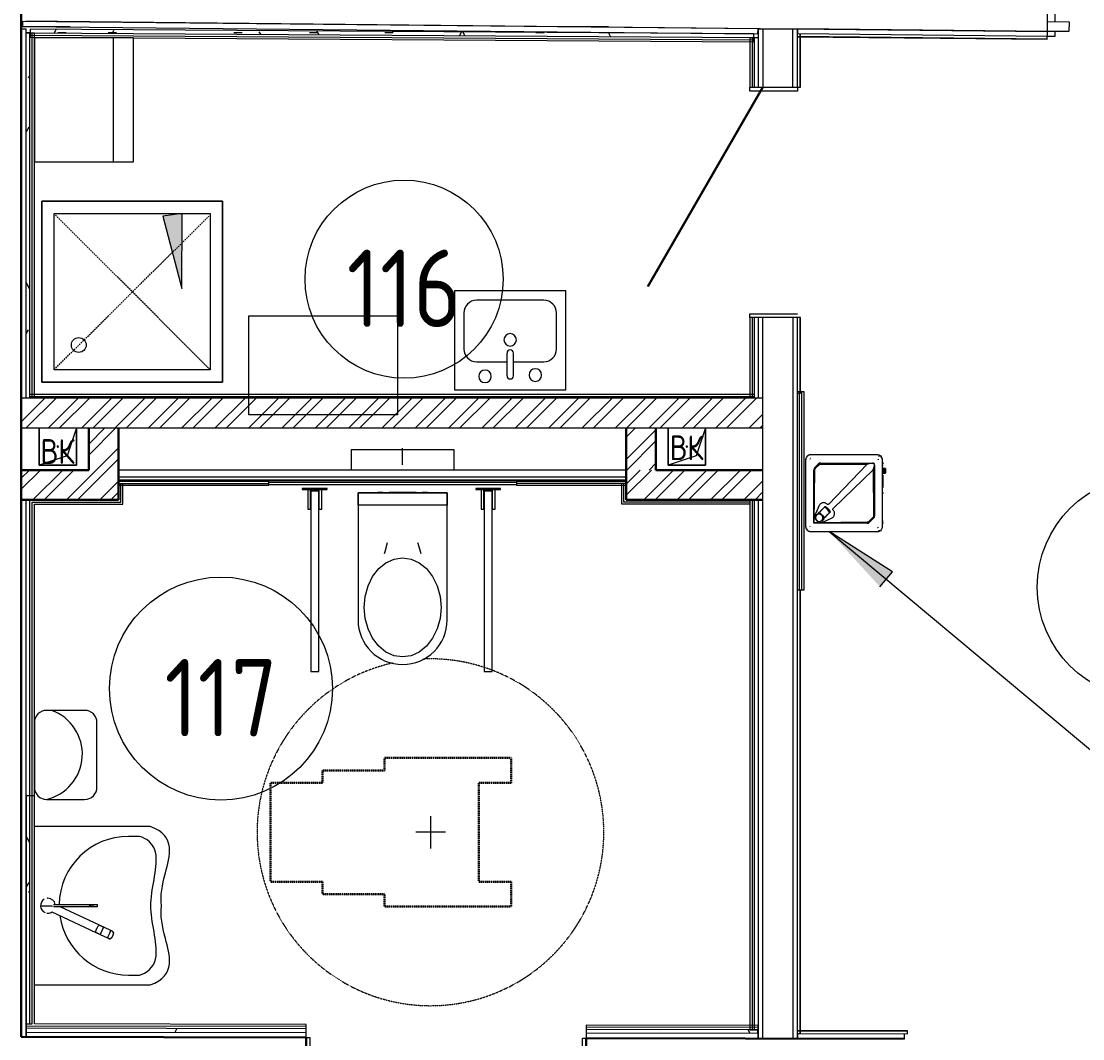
# Model space of a CAD drawing. Header units: millimetres. Extents: x -42533 to 645315, y 3457 to 82611.
# Drawn here: x 37494 to 41780, y 45810 to 49917 of the extents above; entities that cross this region are included whole.
import ezdxf

# ---------------------------------------------------------------- set-up
doc = ezdxf.new("R2010")
doc.units = ezdxf.units.MM
doc.linetypes.add('200_ШТРИХ__ш1_п0_6_', pattern=[1.6, 1, -0.6])
doc.linetypes.add('HIDDEN', pattern=[9.525, 6.35, -3.175])
for name, color, linetype, lineweight in [('Аннотация', 7, 'Continuous', 18), ('Двери', 7, 'Continuous', 9), ('Мебель', 7, 'Continuous', 18), ('Обобщенные модели', 7, 'Continuous', 18), ('Перекрытие', 7, 'Continuous', 18), ('Сантехника', 7, 'Continuous', 18), ('Стены внутренние', 7, 'Continuous', 18), ('Стены несущие', 7, 'Continuous', 30), ('Стены отделка', 7, 'Continuous', 30), ('Стены перегородки', 7, 'Continuous', 30), ('Стены штриховка', 7, 'Continuous', 9), ('ТХ', 5, 'Continuous', 0), ('ШТРИХОВКА', 252, 'Continuous', 15)]:
    doc.layers.add(name, color=color, linetype=linetype, lineweight=lineweight)
doc.layers.add('Линии', color=7, linetype='Continuous', lineweight=9, true_color=0x00a600)
doc.layers.add('ЭОМ_Лотки рабочие', color=5, linetype='Continuous')
doc.styles.add('GOST Common', font='GOST_Common.ttf', dxfattribs={"width": 0.9, "height": 350})
doc.styles.add('GOST Common_5', font='GOST_Common.ttf', dxfattribs={"width": 0.9, "height": 200})
pattern_1 = [(0, (557.2, 188.9), (406.4, 101.6), [33.528, -271.272, 33.528, -271.272, -1625.6]), (0, (557.2, 188.9), (406.4, 101.6), [-609.6, 33.528, -576.072, 33.528, -271.272, -711.2]), (0, (557.2, 188.9), (406.4, 101.6), [-1524, 33.528, -169.672, 33.528, -474.472]), (120, (709.6, 239.7), (-291.1882, 301.15272), [33.528, -271.272, 33.528, -271.272, -1625.6]), (120, (709.6, 239.7), (-291.1882, 301.15272), [-609.6, 33.528, -576.072, 33.528, -271.272, -711.2]), (120, (709.6, 239.7), (-291.1882, 301.15272), [-1524, 33.528, -169.672, 33.528, -474.472]), (240, (760.4, 442.9), (-115.2118, -402.75272), [33.528, -271.272, 33.528, -271.272, -1625.6]), (240, (760.4, 442.9), (-115.2118, -402.75272), [-609.6, 33.528, -576.072, 33.528, -271.272, -711.2]), (240, (760.4, 442.9), (-115.2118, -402.75272), [-1524, 33.528, -169.672, 33.528, -474.472])]
pattern_2 = [(45, (-80088.85, -137.17), (-67.35192, 67.35192), []), (45, (-80043.95, -137.17), (-67.35192, 67.35192), [])]

# ---------------------------------------------------------------- blocks, each defined once
blk = doc.blocks.new('ТХ 1 этаж.')
at = {"layer": 'ТХ', "color": 252, "true_color": 0x939598}
for points in [[(18611.7, 15509.5), (18611.7, 16009.5), (18211.7, 16009.5), (18211.7, 15509.5)], [(19078.1, 14487.7), (19078.1, 14887.7), (19678.1, 14887.7), (19678.1, 14487.7)]]:
    blk.add_lwpolyline(points, close=True, dxfattribs=at)
blk.add_lwpolyline([(18531.7, 15509.5), (18531.7, 16009.5)], dxfattribs=at)
blk.add_lwpolyline([(18464.5, 12985), (18464.5, 13244.7, 0.414214), (18414.5, 13294.7), (18261.7, 13294.7, 0.414214), (18211.7, 13244.7), (18211.7, 12985, 0.414214), (18261.7, 12935), (18414.5, 12935, 0.414214)], format="xyb", close=True, dxfattribs=at)
blk.add_arc((18217.9, 13118), 187.6, 282.6522, 70.3833, dxfattribs=at)
blk = doc.blocks.new('1 этаж')
at = {"layer": 'Аннотация', "lineweight": 9}
for points in [[(11950.018, 16551.511), (11951.943, 16854.093), (11873.564, 16844.281)], [(14564.737, 15571.011), (14769.513, 15348.24), (14820.192, 15408.83)]]:
    blk.add_hatch(color=8, dxfattribs=at).paths.add_polyline_path(points)
at = {"layer": 'Стены внутренние', "lineweight": 9}
h = blk.add_hatch(dxfattribs=at)
h.set_pattern_fill('FP_12', color=8, style=0, pattern_type=2)
h.set_pattern_definition(pattern_1)
h.paths.add_polyline_path([(11322.201, 16045.584), (11337.201, 16045.584), (11337.201, 17582.478), (11322.201, 17582.478), (11322.201, 16046.837)])
h = blk.add_hatch(dxfattribs=at)
h.set_pattern_fill('FP_12', color=8, style=0, pattern_type=2)
h.set_pattern_definition(pattern_1)
h.paths.add_polyline_path([(14260.71, 17565.196), (14260.807, 17580.196), (11338.807, 17598.977), (11338.71, 17583.977), (14244.201, 17565.302)])
h = blk.add_hatch(dxfattribs=at)
h.set_pattern_fill('FP_12', color=8, style=0, pattern_type=2)
h.set_pattern_definition(pattern_1)
h.paths.add_polyline_path([(11337.252, 13583.562), (11337.201, 14503.528), (11322.252, 14503.528), (11322.252, 13583.593)])
h = blk.add_hatch(dxfattribs=at)
h.set_pattern_fill('FP_12', color=8, style=0, pattern_type=2)
h.set_pattern_definition(pattern_1)
h.paths.add_polyline_path([(14277.195, 13544.582), (14277.201, 13559.581), (13876.094, 13560.398), (13583.229, 13560.993), (13583.198, 13545.993), (14262.201, 13544.612)])
h.paths.add_polyline_path([(12453.201, 13548.292), (12453.16, 13563.292), (11322.232, 13565.593), (11322.241, 13550.593), (12453.16, 13548.293)])
at = {"layer": 'Стены штриховка', "lineweight": 9}
h = blk.add_hatch(dxfattribs=at)
h.set_pattern_fill('ANSI32', color=8, scale=10)
h.set_pattern_definition([(45, (-31496.66, 188.9), (-67.35192, 67.35192), []), (45, (-31451.76, 188.9), (-67.35192, 67.35192), [])])
h.paths.add_polyline_path([(14297.201, 16109.084), (11302.201, 16109.084), (11302.201, 15989.084), (14297.201, 15989.084)])
h.paths.add_polyline_path([(14297.201, 15819.084), (14297.201, 15699.084), (13744.701, 15699.084), (13744.701, 15819.084)])
h = blk.add_hatch(dxfattribs=at)
h.set_pattern_fill('ANSI32', color=8, scale=10)
h.set_pattern_definition(pattern_2)
h.paths.add_polyline_path([(11694.701, 15989.084), (11574.701, 15989.084), (11574.701, 15819.084), (11694.701, 15819.084)])
h = blk.add_hatch(dxfattribs=at)
h.set_pattern_fill('ANSI32', color=8, scale=10)
h.set_pattern_definition([(45, (-79876.72, -137.17), (-67.35192, 67.35192), []), (45, (-79831.82, -137.17), (-67.35192, 67.35192), [])])
h.paths.add_polyline_path([(13744.701, 15989.084), (13864.701, 15989.084), (13864.701, 15819.084), (13744.701, 15819.084)])
h = blk.add_hatch(dxfattribs=at)
h.set_pattern_fill('ANSI32', color=8, scale=10)
h.set_pattern_definition(pattern_2)
h.paths.add_polyline_path([(11302.201, 15819.084), (11302.201, 15699.084), (11694.701, 15699.084), (11694.701, 15819.084)])
at = {"layer": 'Аннотация', "color": 8, "lineweight": 9}
for p, q in [((11951.943, 16854.093), (11873.564, 16844.281)), ((11950.018, 16551.511), (11951.943, 16854.093)), ((11873.564, 16844.281), (11950.018, 16551.511)), ((14820.192, 15408.83), (14564.737, 15571.011)), ((14564.737, 15571.011), (16055.644, 14323.967)), ((14769.513, 15348.24), (14820.192, 15408.83))]:
    blk.add_line(p, q, dxfattribs=at)
at = {"layer": 'Двери', "color": 8}
for p, q in [((15445.833, 17589.754), (15446.241, 17629.752)), ((15446.241, 17629.752), (15533.237, 17628.863)), ((15533.237, 17628.863), (15532.828, 17588.866)), ((15532.828, 17588.866), (15445.833, 17589.754))]:
    blk.add_line(p, q, dxfattribs=at)
at = {"layer": 'Двери', "color": 8, "lineweight": 30}
blk.add_line((14297.201, 17365.053), (13832.201, 16559.649), dxfattribs=at)
at = {"layer": 'Линии', "color": 8}
for centre, radius in [((12848.018, 16589.548), 400), ((15855.016, 15346.35), 450), ((12108.752, 14937.055), 450)]:
    blk.add_circle(centre, radius, dxfattribs=at)
at = {"layer": 'Мебель', "color": 8, "linetype": '200_ШТРИХ__ш1_п0_6_', "lineweight": 30}
for p, q in [((12768.868, 14656.979), (12768.868, 14606.979)), ((13280.067, 14656.979), (12768.868, 14656.979)), ((13280.067, 14656.979), (13280.067, 14556.979)), ((12518.868, 14556.979), (12518.868, 14606.979)), ((12768.868, 14606.979), (12518.868, 14606.979)), ((12518.868, 14556.979), (12308.868, 14556.979)), ((12308.868, 14556.979), (12308.868, 14156.979)), ((13150.067, 14556.979), (13280.067, 14556.979)), ((13150.067, 14556.979), (13150.067, 14156.979)), ((12518.868, 14156.979), (12308.868, 14156.979)), ((12518.868, 14156.979), (12518.868, 14106.979)), ((13150.067, 14156.979), (13280.067, 14156.979)), ((13280.067, 14156.979), (13280.067, 14056.979)), ((12768.868, 14106.979), (12518.868, 14106.979)), ((12768.868, 14056.979), (12768.868, 14106.979)), ((13280.067, 14056.979), (12768.868, 14056.979))]:
    blk.add_line(p, q, dxfattribs=at)
at = {"layer": 'Мебель', "color": 8}
for p, q in [((12954.701, 14421.979), (12954.701, 14291.979)), ((13015.067, 14356.979), (12895.067, 14356.979))]:
    blk.add_line(p, q, dxfattribs=at)
at = {"layer": 'Мебель', "color": 8, "linetype": '200_ШТРИХ__ш1_п0_6_', "lineweight": 9}
for start, end in [(270, 92.541871), (102.511713, 270)]:
    blk.add_arc((12954.701, 14356.979), 700, start, end, dxfattribs=at)
at = {"layer": 'Обобщенные модели', "color": 8}
for p, q in [((11374.701, 15839.084), (11374.701, 15989.084)), ((11374.701, 15989.084), (11374.701, 15839.084)), ((11524.701, 15989.084), (11487.201, 15876.584)), ((11524.701, 15989.084), (11524.701, 15839.084)), ((11524.701, 15839.084), (11524.701, 15989.084)), ((13914.701, 15839.084), (13914.701, 15989.084)), ((13914.701, 15989.084), (13914.701, 15839.084)), ((14064.701, 15989.084), (14027.201, 15876.584)), ((14064.701, 15989.084), (14064.701, 15839.084)), ((14064.701, 15839.084), (14064.701, 15989.084)), ((11487.201, 15876.584), (11374.701, 15839.084)), ((14027.201, 15876.584), (13914.701, 15839.084)), ((11524.701, 15839.084), (11374.701, 15839.084)), ((11374.701, 15839.084), (11524.701, 15839.084)), ((14064.701, 15839.084), (13914.701, 15839.084)), ((13914.701, 15839.084), (14064.701, 15839.084)), ((12537.201, 15744.084), (12437.201, 15744.084)), ((12437.201, 15744.084), (12437.201, 15741.084)), ((12437.201, 15741.084), (12537.201, 15741.084)), ((12459.001, 15741.084), (12470.201, 15741.084)), ((12459.001, 15741.084), (12459.001, 15661.084)), ((12470.201, 15661.084), (12470.201, 15741.084)), ((12470.638, 15735.146), (12470.638, 15739.846)), ((12471.201, 15734.584), (12470.638, 15735.146)), ((12471.201, 15734.584), (12503.201, 15734.584)), ((12471.201, 15734.584), (12471.201, 15006.084)), ((12503.201, 15734.584), (12503.763, 15735.146)), ((12503.201, 15006.084), (12503.201, 15734.584)), ((12503.763, 15735.146), (12503.763, 15739.846)), ((12504.201, 15741.084), (12515.401, 15741.084)), ((12504.201, 15741.084), (12504.201, 15661.084)), ((12515.401, 15661.084), (12515.401, 15741.084)), ((12537.201, 15741.084), (12537.201, 15744.084)), ((13237.201, 15744.084), (13137.201, 15744.084)), ((13137.201, 15744.084), (13137.201, 15741.084)), ((13137.201, 15741.084), (13237.201, 15741.084)), ((13159.001, 15741.084), (13170.201, 15741.084)), ((13159.001, 15741.084), (13159.001, 15661.084)), ((13170.201, 15661.084), (13170.201, 15741.084)), ((13170.638, 15735.146), (13170.638, 15739.846)), ((13171.201, 15734.584), (13170.638, 15735.146)), ((13171.201, 15734.584), (13203.201, 15734.584)), ((13171.201, 15734.584), (13171.201, 15006.084)), ((13203.201, 15734.584), (13203.763, 15735.146)), ((13203.201, 15006.084), (13203.201, 15734.584)), ((13203.763, 15735.146), (13203.763, 15739.846)), ((13204.201, 15741.084), (13215.401, 15741.084)), ((13204.201, 15741.084), (13204.201, 15661.084)), ((13215.401, 15661.084), (13215.401, 15741.084)), ((13237.201, 15741.084), (13237.201, 15744.084)), ((12459.001, 15661.084), (12470.201, 15661.084)), ((12504.201, 15661.084), (12515.401, 15661.084)), ((13159.001, 15661.084), (13170.201, 15661.084)), ((13204.201, 15661.084), (13215.401, 15661.084)), ((12471.201, 15006.084), (12503.201, 15006.084)), ((13171.201, 15006.084), (13203.201, 15006.084))]:
    blk.add_line(p, q, dxfattribs=at)
for centre, radius, start, end in [((11449.701, 15914.084), 2.5, 0, 180), ((11449.701, 15914.084), 2.5, 120, 180), ((11449.701, 15914.084), 2.5, 180, 0), ((11449.701, 15914.084), 2.5, 240, 345), ((11449.701, 15914.084), 2.5, 15, 90), ((13989.701, 15914.084), 2.5, 0, 180), ((13989.701, 15914.084), 2.5, 120, 180), ((13989.701, 15914.084), 2.5, 180, 0), ((13989.701, 15914.084), 2.5, 240, 345), ((13989.701, 15914.084), 2.5, 15, 90), ((12471.876, 15739.846), 1.238, 90, 180), ((12502.525, 15739.846), 1.238, 0, 90), ((13171.876, 15739.846), 1.238, 90, 180), ((13202.525, 15739.846), 1.238, 0, 90)]:
    blk.add_arc(centre, radius, start, end, dxfattribs=at)
at = {"layer": 'Перекрытие', "color": 8}
for p, q in [((15477.261, 17729.44), (15476.24, 17629.445)), ((11500.121, 17607.85), (11302.201, 17607.85)), ((11338.709, 17583.754), (11322.201, 17583.961)), ((13673.824, 17607.85), (13497.961, 17607.85)), ((15475.831, 17589.448), (15475.627, 17569.449)), ((15475.627, 17569.449), (15445.628, 17569.755)), ((14244.201, 17349.084), (14244.201, 17365.053)), ((14437.201, 17365.053), (14437.201, 17349.084)), ((14437.201, 17349.084), (14244.201, 17349.084)), ((14244.201, 16435.053), (14244.201, 16449.084)), ((14244.201, 16449.084), (14437.201, 16449.084)), ((12453.16, 13528.292), (12468.16, 13528.262)), ((12468.16, 13528.262), (12467.082, 12998.263)), ((13567.08, 12996.025), (13568.158, 13526.024)), ((13568.158, 13526.024), (13583.158, 13525.994))]:
    blk.add_line(p, q, dxfattribs=at)
at = {"layer": 'Сантехника', "color": 8}
for p, q in [((12114.701, 16904.084), (11384.701, 16904.084)), ((11384.701, 16904.084), (11384.701, 16174.084)), ((11384.701, 16904.084), (12114.701, 16904.084)), ((11384.701, 16174.084), (11384.701, 16904.084)), ((12114.701, 16174.084), (12114.701, 16904.084)), ((12114.701, 16904.084), (12114.701, 16174.084)), ((11434.701, 16854.084), (12064.701, 16854.084)), ((11434.701, 16224.084), (11434.701, 16854.084)), ((12064.701, 16854.084), (12064.701, 16224.084)), ((13501.601, 16542.284), (13051.601, 16542.284)), ((13051.601, 16542.284), (13051.601, 16142.284)), ((13501.601, 16542.284), (13051.601, 16542.284)), ((13051.601, 16542.284), (13051.601, 16142.284)), ((13412.701, 16504.184), (13140.501, 16504.184)), ((13501.601, 16142.284), (13501.601, 16542.284)), ((13501.601, 16142.284), (13501.601, 16542.284)), ((13089.701, 16453.384), (13089.701, 16307.384)), ((13463.501, 16307.384), (13463.501, 16453.384)), ((13263.901, 16199.434), (13263.901, 16291.484)), ((13289.301, 16199.434), (13289.301, 16291.484)), ((13140.501, 16256.584), (13263.901, 16256.584)), ((13289.301, 16256.584), (13412.701, 16256.584)), ((12064.701, 16224.084), (11434.701, 16224.084)), ((11384.701, 16174.084), (12114.701, 16174.084)), ((12114.701, 16174.084), (11384.701, 16174.084)), ((13051.601, 16142.284), (13501.601, 16142.284)), ((13051.601, 16142.284), (13501.601, 16142.284)), ((12842.201, 15839.5), (12842.201, 15907.5)), ((12634.201, 15901.2), (12634.201, 15819.084)), ((13050.201, 15901.2), (12634.201, 15901.2)), ((13050.201, 15819.084), (13050.201, 15901.2)), ((14487.784, 15862.889), (14487.784, 15864.665)), ((14489.091, 15865.432), (14487.918, 15865.432)), ((14758.511, 15880.7), (14490.533, 15880.7)), ((14758.763, 15880.7), (14758.511, 15880.7)), ((14761.763, 15862.426), (14761.763, 15860.333)), ((14776.123, 15875.695), (14764.262, 15875.695)), ((14469.533, 15859.7), (14469.533, 15591.7)), ((14502.655, 15604.075), (14502.655, 15819.487)), ((14504.625, 15605.963), (14506.605, 15819.487)), ((14506.756, 15829.387), (14520.593, 15843.225)), ((14509.668, 15826.644), (14523.705, 15840.293)), ((14530.491, 15847.325), (14740.012, 15847.325)), ((14530.677, 15843.082), (14717.303, 15841.145)), ((14717.303, 15841.145), (14562.715, 15681.822)), ((14580.782, 15663.755), (14742.278, 15820.199)), ((14729.066, 15845.732), (14717.303, 15841.145)), ((14740.064, 15846.127), (14732.133, 15846.127)), ((14742.278, 15820.199), (14746.737, 15832.366)), ((14742.278, 15820.199), (14743.824, 15634.288)), ((14747.116, 15835.45), (14747.116, 15839.075)), ((14748.261, 15839.075), (14748.261, 15634.288)), ((14784.554, 15846.7), (14779.474, 15846.7)), ((14782.131, 15827.202), (14779.586, 15827.202)), ((14779.628, 15615.7), (14779.628, 15835.7)), ((14781.918, 15821.702), (14779.628, 15821.702)), ((14782.012, 15821.702), (14779.628, 15821.702)), ((14779.761, 15591.7), (14779.761, 15859.7)), ((14780.327, 15823.98), (14780.327, 15845.7)), ((14784.554, 15845.7), (14780.34, 15845.7)), ((14782.012, 15821.702), (14781.918, 15821.702)), ((12514.701, 15776.2), (12514.701, 15779.084)), ((12587.201, 15779.084), (12587.201, 15776.2)), ((13097.201, 15776.2), (13097.201, 15779.084)), ((13169.701, 15779.084), (13169.701, 15776.2)), ((14779.628, 15810.702), (14781.918, 15810.702)), ((14779.628, 15810.702), (14782.012, 15810.702)), ((14779.628, 15805.202), (14782.131, 15805.202)), ((14780.327, 15797.38), (14780.327, 15808.424)), ((14781.918, 15810.702), (14782.012, 15810.702)), ((14780.327, 15605.7), (14780.327, 15750.049)), ((12662.2, 15727.2), (12662.2, 15214.124)), ((13022.201, 15727.2), (12662.2, 15727.2)), ((12662.2, 15727.2), (13022.201, 15727.2)), ((12662.2, 15677.2), (12662.2, 15727.2)), ((12742.201, 15728.2), (12742.201, 15727.2)), ((12762.201, 15728.2), (12742.201, 15728.2)), ((12762.201, 15728.2), (12742.201, 15728.2)), ((12762.201, 15727.2), (12762.201, 15728.2)), ((12787.201, 15728.2), (12787.201, 15727.2)), ((12897.201, 15728.2), (12787.201, 15728.2)), ((12789.075, 15728.2), (12787.201, 15728.2)), ((12897.201, 15728.2), (12895.326, 15728.2)), ((12897.201, 15727.2), (12897.201, 15728.2)), ((12922.201, 15728.2), (12922.201, 15727.2)), ((12942.201, 15728.2), (12922.201, 15728.2)), ((12942.201, 15728.2), (12922.201, 15728.2)), ((12942.201, 15727.2), (12942.201, 15728.2)), ((13022.201, 15214.124), (13022.201, 15727.2)), ((13022.201, 15727.2), (13022.201, 15677.2)), ((13022.201, 15677.2), (12662.2, 15677.2)), ((14523.868, 15675.751), (14508.84, 15642.352)), ((14517.125, 15640.343), (14526.203, 15649.475)), ((14527.72, 15651.01), (14535.502, 15658.949)), ((14546.929, 15671.276), (14543.912, 15668.307)), ((14544.178, 15668.043), (14546.835, 15671.173)), ((14568.809, 15649.197), (14565.691, 15646.444)), ((14565.86, 15646.291), (14568.876, 15649.259)), ((14504.625, 15605.963), (14502.655, 15604.075)), ((14718.05, 15604.075), (14502.655, 15604.075)), ((14718.232, 15608.219), (14504.625, 15605.963)), ((14511.52, 15638.313), (14508.139, 15622.51)), ((14508.441, 15621.567), (14520.44, 15610.125)), ((14512.992, 15639.926), (14511.778, 15638.775)), ((14527.605, 15643.204), (14512.156, 15638.987)), ((14513.37, 15640.138), (14528.819, 15644.355)), ((14521.392, 15609.872), (14536.818, 15614.083)), ((14540.548, 15631.517), (14528.557, 15642.951)), ((14529.771, 15644.102), (14541.761, 15632.668)), ((14534.605, 15615.385), (14543.805, 15623.971)), ((14537.204, 15614.3), (14538.418, 15615.451)), ((14537.468, 15614.773), (14540.849, 15630.574)), ((14542.063, 15631.725), (14538.682, 15615.924)), ((14547.414, 15628.262), (14539.651, 15620.452)), ((14541.056, 15610.107), (14574.492, 15625.085)), ((14551.124, 15631.282), (14544.053, 15624.211)), ((14556.713, 15637.736), (14548.931, 15629.796)), ((14558.174, 15638.867), (14551.381, 15631.549)), ((14553.936, 15634.799), (14559.141, 15640.107)), ((14557.942, 15638.627), (14554.429, 15635.143)), ((14741.141, 15627.609), (14725.136, 15611.175)), ((14744.161, 15624.389), (14727.949, 15608.176)), ((14784.554, 15604.7), (14779.51, 15604.7)), ((14780.34, 15605.7), (14784.554, 15605.7)), ((14487.784, 15589.696), (14487.784, 15591.32)), ((14490.533, 15570.7), (14758.511, 15570.7)), ((14758.511, 15570.7), (14758.763, 15570.7)), ((14760.644, 15585.969), (14759.468, 15585.969)), ((14761.763, 15587.285), (14761.763, 15585.969)), ((14764.262, 15575.706), (14776.123, 15575.706)), ((11823.177, 14380.556), (11355.252, 14380.556)), ((11780.201, 14340.556), (11735.201, 14340.556)), ((11380.201, 14060.556), (11428.068, 14060.556)), ((11432.387, 14065.556), (11578.027, 14065.556)), ((11578.027, 14065.556), (11583.934, 14065.556)), ((11578.027, 14065.556), (11578.027, 14055.556)), ((11583.934, 14065.556), (11591.98, 14065.556)), ((11583.934, 14055.556), (11583.934, 14065.556)), ((11591.98, 14065.556), (11610.052, 14065.556)), ((11591.98, 14055.556), (11591.98, 14065.556)), ((11610.052, 14055.556), (11610.052, 14065.556)), ((11425.48, 14035.703), (11604.016, 13952.45)), ((11578.027, 14055.556), (11432.221, 14055.556)), ((11617.597, 13981.575), (11458.943, 14055.556)), ((11583.934, 14055.556), (11578.027, 14055.556)), ((11591.98, 14055.556), (11583.934, 14055.556)), ((11610.052, 14055.556), (11591.98, 14055.556)), ((11621.485, 13944.304), (11650.499, 13930.774)), ((11664.08, 13959.899), (11635.066, 13973.429)), ((11669.876, 13956.894), (11671.318, 13956.524)), ((11735.201, 13780.556), (11780.201, 13780.556)), ((11355.252, 13740.556), (11823.177, 13740.556))]:
    blk.add_line(p, q, dxfattribs=at)
at = {"layer": 'Сантехника', "color": 8, "linetype": 'HIDDEN', "lineweight": 9}
for p, q in [((12064.701, 16224.084), (11434.701, 16854.084)), ((11434.701, 16224.084), (12059.355, 16843.339))]:
    blk.add_line(p, q, dxfattribs=at)
at = {"layer": 'Сантехника', "color": 8, "lineweight": 9}
for p, q in [((14780.183, 15825.932), (14779.584, 15825.334)), ((14780.784, 15825.334), (14780.186, 15825.932)), ((14781.38, 15825.932), (14780.781, 15825.334)), ((14781.981, 15825.334), (14781.383, 15825.932)), ((14782.577, 15825.932), (14781.978, 15825.334)), ((14783.178, 15825.334), (14782.58, 15825.932)), ((14783.774, 15825.932), (14783.176, 15825.334)), ((14784.376, 15825.334), (14783.777, 15825.932)), ((14784.971, 15825.932), (14784.373, 15825.334)), ((14785.573, 15825.334), (14784.974, 15825.932)), ((14786.168, 15825.932), (14785.57, 15825.334)), ((14786.77, 15825.334), (14786.171, 15825.932)), ((14787.365, 15825.932), (14786.767, 15825.334)), ((14787.967, 15825.334), (14787.368, 15825.932)), ((14788.562, 15825.932), (14787.964, 15825.334)), ((14789.164, 15825.334), (14788.565, 15825.932)), ((14789.759, 15825.932), (14789.161, 15825.334)), ((14790.361, 15825.334), (14789.763, 15825.932)), ((14790.957, 15825.932), (14790.358, 15825.334)), ((14791.558, 15825.334), (14790.96, 15825.932)), ((14792.154, 15825.932), (14791.555, 15825.334)), ((14779.584, 15807.07), (14780.183, 15806.471)), ((14781.231, 15798.214), (14779.628, 15798.214)), ((14780.186, 15806.471), (14780.784, 15807.07)), ((14780.781, 15807.07), (14781.38, 15806.471)), ((14781.383, 15806.471), (14781.981, 15807.07)), ((14781.978, 15807.07), (14782.577, 15806.471)), ((14782.58, 15806.471), (14783.178, 15807.07)), ((14783.176, 15807.07), (14783.774, 15806.471)), ((14783.777, 15806.471), (14784.376, 15807.07)), ((14784.373, 15807.07), (14784.971, 15806.471)), ((14784.974, 15806.471), (14785.573, 15807.07)), ((14785.57, 15807.07), (14786.168, 15806.471)), ((14786.171, 15806.471), (14786.77, 15807.07)), ((14786.767, 15807.07), (14787.365, 15806.471)), ((14787.368, 15806.471), (14787.967, 15807.07)), ((14787.964, 15807.07), (14788.562, 15806.471)), ((14788.565, 15806.471), (14789.164, 15807.07)), ((14789.161, 15807.07), (14789.759, 15806.471)), ((14789.763, 15806.471), (14790.361, 15807.07)), ((14790.358, 15807.07), (14790.957, 15806.471)), ((14790.96, 15806.471), (14791.558, 15807.07)), ((14791.555, 15807.07), (14792.154, 15806.471)), ((14779.628, 15749.214), (14781.231, 15749.214))]:
    blk.add_line(p, q, dxfattribs=at)
at = {"layer": 'Сантехника', "color": 8, "flags": 128}
for points in [[(14490.533, 15880.7), (14489.693, 15880.683), (14488.854, 15880.633), (14488.018, 15880.549), (14487.187, 15880.432), (14486.36, 15880.282), (14485.541, 15880.098), (14484.729, 15879.882), (14483.926, 15879.634), (14483.134, 15879.354), (14482.354, 15879.042), (14481.587, 15878.7), (14480.835, 15878.327), (14480.098, 15877.924), (14479.377, 15877.492), (14478.675, 15877.032), (14477.991, 15876.544), (14477.327, 15876.029), (14476.685, 15875.488), (14476.065, 15874.921), (14475.468, 15874.331), (14474.895, 15873.716), (14474.347, 15873.08), (14473.825, 15872.422), (14473.329, 15871.744), (14472.861, 15871.046), (14472.422, 15870.33), (14472.011, 15869.598), (14471.63, 15868.849), (14471.28, 15868.086), (14470.96, 15867.309), (14470.671, 15866.521), (14470.414, 15865.721), (14470.19, 15864.912), (14469.997, 15864.094), (14469.838, 15863.269), (14469.712, 15862.439), (14469.619, 15861.604), (14469.56, 15860.766), (14469.534, 15859.927), (14469.533, 15859.7)], [(14510.61, 15880.39), (14510.606, 15880.453), (14510.604, 15880.495), (14510.602, 15880.526), (14510.601, 15880.549), (14510.6, 15880.567), (14510.6, 15880.581), (14510.6, 15880.594), (14510.599, 15880.604), (14510.599, 15880.613), (14510.599, 15880.62), (14510.599, 15880.627), (14510.599, 15880.633), (14510.599, 15880.638), (14510.599, 15880.643), (14510.599, 15880.647), (14510.599, 15880.651), (14510.599, 15880.655), (14510.598, 15880.659), (14510.598, 15880.662), (14510.598, 15880.665), (14510.598, 15880.668), (14510.598, 15880.671), (14510.598, 15880.673), (14510.598, 15880.676), (14510.598, 15880.678), (14510.598, 15880.681)], [(14738.569, 15880.39), (14738.573, 15880.453), (14738.576, 15880.495), (14738.577, 15880.526), (14738.578, 15880.549), (14738.579, 15880.567), (14738.579, 15880.581), (14738.579, 15880.594), (14738.58, 15880.604), (14738.58, 15880.613), (14738.58, 15880.62), (14738.58, 15880.627), (14738.58, 15880.633), (14738.58, 15880.638), (14738.58, 15880.643), (14738.581, 15880.647), (14738.581, 15880.651), (14738.581, 15880.655), (14738.581, 15880.659), (14738.581, 15880.662), (14738.581, 15880.665), (14738.581, 15880.668), (14738.581, 15880.671), (14738.581, 15880.673), (14738.581, 15880.676), (14738.581, 15880.678), (14738.581, 15880.681)], [(14732.133, 15846.127), (14731.533, 15846.115), (14730.936, 15846.078), (14730.367, 15846.018), (14729.851, 15845.938), (14729.411, 15845.841), (14729.066, 15845.732)], [(14746.737, 15832.366), (14746.842, 15832.716), (14746.935, 15833.16), (14747.011, 15833.68), (14747.068, 15834.251), (14747.104, 15834.85), (14747.116, 15835.45)], [(14546.835, 15671.173), (14547.196, 15671.48), (14547.66, 15671.656), (14548.2, 15671.693), (14548.786, 15671.586), (14549.387, 15671.344)], [(14549.387, 15671.344), (14555.25, 15667.693), (14560.636, 15663.056), (14565.281, 15657.661), (14568.953, 15651.776)], [(14568.953, 15651.776), (14569.199, 15651.172), (14569.31, 15650.581), (14569.279, 15650.035), (14569.109, 15649.565), (14568.809, 15649.197)], [(14469.533, 15591.7), (14469.549, 15590.861), (14469.6, 15590.022), (14469.684, 15589.187), (14469.801, 15588.355), (14469.951, 15587.529), (14470.135, 15586.709), (14470.35, 15585.897), (14470.599, 15585.095), (14470.879, 15584.303), (14471.19, 15583.523), (14471.533, 15582.756), (14471.905, 15582.003), (14472.308, 15581.266), (14472.74, 15580.546), (14473.2, 15579.843), (14473.688, 15579.16), (14474.203, 15578.496), (14474.744, 15577.854), (14475.311, 15577.234), (14475.901, 15576.636), (14476.515, 15576.063), (14477.152, 15575.515), (14477.81, 15574.993), (14478.488, 15574.498), (14479.186, 15574.03), (14479.901, 15573.59), (14480.634, 15573.179), (14481.383, 15572.798), (14482.146, 15572.448), (14482.923, 15572.128), (14483.711, 15571.839), (14484.511, 15571.582), (14485.321, 15571.357), (14486.138, 15571.165), (14486.963, 15571.006), (14487.794, 15570.88), (14488.628, 15570.787), (14489.466, 15570.727), (14490.306, 15570.702), (14490.533, 15570.7)], [(14510.61, 15571.011), (14510.606, 15570.948), (14510.604, 15570.905), (14510.602, 15570.875), (14510.601, 15570.852), (14510.6, 15570.834), (14510.6, 15570.819), (14510.6, 15570.807), (14510.599, 15570.797), (14510.599, 15570.788), (14510.599, 15570.78), (14510.599, 15570.774), (14510.599, 15570.768), (14510.599, 15570.762), (14510.599, 15570.758), (14510.599, 15570.753), (14510.599, 15570.749), (14510.599, 15570.745), (14510.598, 15570.742), (14510.598, 15570.739), (14510.598, 15570.735), (14510.598, 15570.733), (14510.598, 15570.73), (14510.598, 15570.727), (14510.598, 15570.725), (14510.598, 15570.722), (14510.598, 15570.72)], [(14738.569, 15571.011), (14738.573, 15570.948), (14738.576, 15570.905), (14738.577, 15570.875), (14738.578, 15570.852), (14738.579, 15570.834), (14738.579, 15570.819), (14738.579, 15570.807), (14738.58, 15570.797), (14738.58, 15570.788), (14738.58, 15570.78), (14738.58, 15570.774), (14738.58, 15570.768), (14738.58, 15570.762), (14738.58, 15570.758), (14738.581, 15570.753), (14738.581, 15570.749), (14738.581, 15570.745), (14738.581, 15570.742), (14738.581, 15570.739), (14738.581, 15570.735), (14738.581, 15570.733), (14738.581, 15570.73), (14738.581, 15570.727), (14738.581, 15570.725), (14738.581, 15570.722), (14738.581, 15570.72)], [(12780.461, 15524.977), (12770.54, 15489.558), (12767.205, 15480.928)], [(12917.196, 15480.928), (12904.476, 15522.328), (12903.94, 15524.977)], [(12842.201, 15064.7), (12807.71, 15069.715), (12774.949, 15084.507), (12745.56, 15108.334), (12721.017, 15140.002), (12702.55, 15177.924), (12691.087, 15220.196), (12687.201, 15264.7), (12691.087, 15309.204), (12702.55, 15351.477), (12721.017, 15389.398), (12745.56, 15421.067), (12774.949, 15444.894), (12807.71, 15459.686), (12842.201, 15464.7)], [(12842.201, 15464.7), (12876.691, 15459.686), (12909.453, 15444.894), (12938.841, 15421.067), (12963.384, 15389.398), (12981.851, 15351.477), (12993.314, 15309.204), (12997.201, 15264.7), (12993.314, 15220.196), (12981.851, 15177.924), (12963.384, 15140.002), (12938.841, 15108.334), (12909.453, 15084.507), (12876.691, 15069.715), (12842.201, 15064.7)], [(11617.597, 13981.575), (11626.112, 13977.604), (11635.066, 13973.429)], [(11635.066, 13973.429), (11626.112, 13977.604), (11617.597, 13981.575)], [(11621.485, 13944.304), (11612.531, 13948.479), (11604.016, 13952.45)], [(11604.016, 13952.45), (11612.531, 13948.479), (11621.485, 13944.304)], [(11674.101, 13952.571), (11674.408, 13950.456), (11674.379, 13948.052), (11674.015, 13945.44), (11673.328, 13942.71), (11672.341, 13939.954), (11671.088, 13937.267), (11669.611, 13934.739), (11667.962, 13932.458), (11666.195, 13930.5), (11664.372, 13928.933), (11662.554, 13927.809), (11660.803, 13927.167), (11659.179, 13927.029), (11657.737, 13927.399)], [(11664.08, 13959.899), (11668.916, 13957.644), (11671.318, 13956.524)], [(11671.318, 13956.524), (11668.916, 13957.644), (11664.08, 13959.899)], [(11671.318, 13956.524), (11672.529, 13955.658), (11673.467, 13954.325)], [(11657.737, 13927.399), (11655.335, 13928.52), (11650.499, 13930.774)], [(11650.499, 13930.774), (11655.335, 13928.52), (11657.737, 13927.399)], [(11657.737, 13927.399), (11656.527, 13928.266), (11655.589, 13929.598)]]:
    blk.add_lwpolyline(points, dxfattribs=at)
at = {"layer": 'Сантехника', "color": 8}
blk.add_circle((11534.701, 16324.084), 30, dxfattribs=at)
for centre, radius, start, end in [((13140.501, 16453.384), 50.8, 90, 180), ((13412.701, 16453.384), 50.8, 0, 90), ((13276.601, 16344.629), 25.4, 0, 180), ((13276.601, 16344.629), 25.4, 180, 0), ((13140.501, 16307.384), 50.8, 180, 270), ((13276.601, 16291.484), 12.7, 0, 180), ((13412.701, 16307.384), 50.8, 270, 0), ((13175.001, 16197.316), 25.4, 0, 180), ((13378.201, 16202.513), 25.4, 0, 180), ((13175.001, 16197.316), 25.4, 180, 0), ((13276.601, 16199.434), 12.7, 180, 0), ((13378.201, 16202.513), 25.4, 180, 0), ((12842.201, 15214.124), 180, 180, 0), ((11735.201, 14060.556), 280, 90, 178.974989), ((11410.201, 14060.556), 30, 120, 246.722748), ((11410.201, 14060.556), 30, 90, 98.86365), ((11410.201, 14060.556), 30, 9.659258, 90), ((11410.201, 14060.556), 30, 261.90558, 270), ((11410.201, 14060.556), 30, 270, 302.954431), ((11735.201, 14060.556), 280, 188.325913, 270)]:
    blk.add_arc(centre, radius, start, end, dxfattribs=at)
for centre, major_axis, ratio, start_param, end_param in [((14490.784, 15859.7), (0, 21), 0.99992106, 0.89445325, 1.57079633), ((14490.784, 15859.7), (0, 21), 0.99992106, 0.43612096, 0.75476705), ((14490.784, 15859.7), (0, 21), 0.99992106, 0.24045565, 0.37972635), ((14490.784, 15859.7), (0, 21), 0.99992106, 0.01286092, 0.13220912), ((14758.763, 15859.7), (0, 21), 0.99992106, 5.5946159, 6.28318531), ((14758.637, 15859.7), (0, 1), 0.99992106, 4.97418837, 5.49778714), ((14758.763, 15859.7), (0, 1), 0.99992106, 4.71238898, 5.49778714), ((14758.763, 15859.7), (0, 21), 0.99992106, 4.71238898, 5.57487035), ((14764.262, 15862.695), (0, 13), 0.99992106, 5.343263, 5.45887016), ((14516.654, 15819.487), (0, 14), 0.99992106, 0.78539816, 1.57079633), ((14530.491, 15833.325), (0, 14), 0.99992106, 0, 0.78539816), ((14740.012, 15839.075), (0, 8.25), 0.99992106, 4.71238898, 6.28318531), ((14740.064, 15839.075), (0, 7.052), 0.99992106, 4.71238898, 6.28318531), ((14779.577, 15835.7), (0, 4), 0.01256455, 0, 1.57079633), ((14779.577, 15835.7), (0, 4), 0.01256455, 4.71238898, 6.28318531), ((14781.918, 15816.202), (0, 5.5), 0.01256455, 0, 3.14159265), ((14781.912, 15816.202), (0, 2.2), 0.01256455, 0, 3.14159265), ((14781.912, 15816.202), (0, 2.2), 0.01256455, 3.14159265, 6.28318531), ((14782.132, 15816.202), (0, 9.731), 0.01256455, 1.04719755, 1.57079633), ((14782.131, 15816.202), (0, 11), 0.01256455, 5.35035137, 7.33038286), ((14782.132, 15816.202), (0, 9.731), 0.01256455, 5.49778714, 6.80678408), ((14782.132, 15816.202), (0, 9.731), 0.01256455, 1.57079633, 2.0943951), ((14782.131, 15816.202), (0, 11), 0.01256455, 2.0943951, 4.07442659), ((14782.132, 15816.202), (0, 9.731), 0.01256455, 2.61799388, 3.92699082), ((14780.754, 15725.7), (0, 3), 0.01256455, 0, 1.04719755), ((14780.754, 15725.7), (0, 3), 0.01256455, 2.0943951, 3.14159265), ((14780.754, 15725.7), (0, 3), 0.01256455, 3.14159265, 6.28318531), ((14525.051, 15648.382), (3.536, 3.535), 0.00888448, 5.03543319, 5.55903197), ((14304.617, 15889.852), (-229.072, 232.719), 0.66247533, 3.15345339, 3.2109256), ((14546.017, 15666.169), (-2.105, 2.138), 0.66247533, 5.16965691, 6.35251826), ((14542.7, 15644.866), (-22.53, 22.888), 0.66247533, 4.27884253, 5.16965691), ((14787.598, 15406.833), (-229.072, 232.719), 0.66247533, 6.23757384, 6.29504605), ((14563.756, 15648.429), (-2.105, 2.138), 0.66247533, 3.09598118, 4.27884253), ((14509.091, 15622.257), (-0.688, 0.726), 0.94823599, 0.57665955, 1.6238571), ((14524.501, 15626.558), (-10.598, 11.176), 0.94823599, 4.74036938, 7.88196203), ((14512.45, 15638.066), (-0.672, 0.709), 0.94823599, 5.8126473, 6.85984485), ((14524.501, 15626.558), (-10.598, 11.176), 0.94823599, 1.59877673, 3.0847869), ((14521.09, 15610.815), (-0.688, 0.726), 0.94823599, 1.6238571, 2.67105465), ((14527.906, 15642.261), (-0.688, 0.726), 0.94823599, 4.76544975, 5.8126473), ((14529.12, 15643.412), (-0.688, 0.726), 0.94823599, 4.76544975, 5.8126473), ((14524.501, 15626.558), (-10.598, 11.176), 0.94823599, 3.25494628, 4.74036938), ((14536.516, 15615.026), (-0.688, 0.726), 0.94823599, 2.67105465, 3.7182522), ((14539.897, 15630.827), (-0.688, 0.726), 0.94823599, 3.7182522, 4.76544975), ((14541.111, 15631.978), (-0.688, 0.726), 0.94823599, 3.7182522, 4.76544975), ((14546.262, 15627.169), (3.536, 3.535), 0.00888448, 5.03543319, 5.55903197), ((14544.053, 15638.353), (0, 10), 0.99992106, 3.92699082, 4.1887902), ((14555.325, 15636.074), (2.203, 2.203), 0.00888448, 3.1504776, 4.28494161), ((14718.05, 15618.075), (0, 14), 0.99992106, 3.14159265, 3.92699082), ((14734.262, 15634.288), (0, 14), 0.99992106, 3.92699082, 4.71238898), ((14779.577, 15615.7), (0, 4), 0.01256455, 1.57079633, 3.14159265), ((14779.577, 15615.7), (0, 4), 0.01256455, 3.14159265, 4.71238898), ((14490.784, 15591.7), (0, 21), 0.99992106, 1.57079633, 1.64331147), ((14490.784, 15591.7), (0, 21), 0.99992106, 1.81403268, 1.9771973), ((14490.784, 15591.7), (0, 21), 0.99992106, 2.01346604, 2.30380302), ((14485.284, 15588.706), (0, 13), 0.99992106, 2.0943951, 2.29194157), ((14490.784, 15591.7), (0, 21), 0.99992106, 2.443548, 3.12873174), ((14758.763, 15591.7), (0, 21), 0.99992106, 3.14159265, 3.27526551), ((14758.637, 15591.7), (0, 1), 0.99992106, 4.1887902, 4.45058959), ((14758.763, 15591.7), (0, 21), 0.99992106, 3.33810126, 3.50811736), ((14758.763, 15591.7), (0, 21), 0.99992106, 3.52351414, 3.98354086), ((14758.763, 15591.7), (0, 21), 0.99992106, 4.05037718, 4.71238898)]:
    blk.add_ellipse(centre, major_axis=major_axis, ratio=ratio, start_param=start_param, end_param=end_param, dxfattribs=at)
at = {"layer": 'Сантехника', "color": 8, "lineweight": 9}
for centre, major_axis, start_param, end_param in [((14780.184, 15816.202), (0, 9.731), 0.88736946, 1.57079633), ((14780.184, 15816.202), (0, 9.731), 5.75958653, 6.80678408), ((14780.783, 15816.202), (0, 9.133), 0.84257488, 1.57079633), ((14780.783, 15816.202), (0, 9.133), 5.75958653, 6.80678408), ((14781.381, 15816.202), (0, 9.731), 0.88736946, 1.57079633), ((14781.381, 15816.202), (0, 9.731), 5.75958653, 6.80678408), ((14781.98, 15816.202), (0, 9.133), 0.82991427, 1.57079633), ((14781.98, 15816.202), (0, 9.133), 5.75958653, 6.80678408), ((14782.578, 15816.202), (0, 9.731), 5.51947765, 7.85398163), ((14783.177, 15816.202), (0, 9.133), 5.57237754, 7.85398163), ((14783.776, 15816.202), (0, 9.731), 5.51947765, 7.85398163), ((14784.374, 15816.202), (0, 9.133), 5.57237754, 7.85398163), ((14784.973, 15816.202), (0, 9.731), 5.51947765, 7.85398163), ((14785.571, 15816.202), (0, 9.133), 5.57237754, 7.85398163), ((14786.17, 15816.202), (0, 9.731), 5.51947765, 7.85398163), ((14786.768, 15816.202), (0, 9.133), 5.57237754, 7.85398163), ((14787.367, 15816.202), (0, 9.731), 5.51947765, 7.85398163), ((14787.965, 15816.202), (0, 9.133), 5.57237754, 7.85398163), ((14788.564, 15816.202), (0, 9.731), 5.51947765, 7.85398163), ((14789.162, 15816.202), (0, 9.133), 5.57237754, 7.85398163), ((14789.761, 15816.202), (0, 9.731), 5.51947765, 7.85398163), ((14790.36, 15816.202), (0, 9.133), 5.57237754, 7.85398163), ((14790.958, 15816.202), (0, 9.731), 5.51947765, 7.85398163), ((14791.557, 15816.202), (0, 9.133), 5.57237754, 7.85398163), ((14792.155, 15816.202), (0, 9.731), 5.51947765, 7.85398163), ((14792.155, 15816.202), (0, 7.5), 4.71238898, 7.85398163), ((14780.184, 15816.202), (0, 9.731), 1.57079633, 2.25422319), ((14780.184, 15816.202), (0, 9.731), 2.61799388, 3.66519143), ((14780.783, 15816.202), (0, 9.133), 1.57079633, 2.29901777), ((14780.783, 15816.202), (0, 9.133), 2.61799388, 3.66519143), ((14781.231, 15773.714), (0, 24.5), 0, 3.14159265), ((14781.231, 15773.714), (0, 19), 0, 3.14159265), ((14781.231, 15773.714), (0, 24.5), 3.14159265, 6.28318531), ((14781.231, 15773.714), (0, 19), 3.14159265, 6.28318531), ((14781.381, 15816.202), (0, 9.731), 1.57079633, 2.25422319), ((14781.381, 15816.202), (0, 9.731), 2.61799388, 3.66519143), ((14781.98, 15816.202), (0, 9.133), 1.57079633, 2.29901777), ((14781.98, 15816.202), (0, 9.133), 2.61799388, 3.66519143), ((14782.578, 15816.202), (0, 9.731), 1.57079633, 3.90530031), ((14783.177, 15816.202), (0, 9.133), 1.57079633, 3.85240043), ((14783.776, 15816.202), (0, 9.731), 1.57079633, 3.90530031), ((14784.374, 15816.202), (0, 9.133), 1.57079633, 3.85240043), ((14784.973, 15816.202), (0, 9.731), 1.57079633, 3.90530031), ((14785.571, 15816.202), (0, 9.133), 1.57079633, 3.85240043), ((14786.17, 15816.202), (0, 9.731), 1.57079633, 3.90530031), ((14786.768, 15816.202), (0, 9.133), 1.57079633, 3.85240043), ((14787.367, 15816.202), (0, 9.731), 1.57079633, 3.90530031), ((14787.965, 15816.202), (0, 9.133), 1.57079633, 3.85240043), ((14788.564, 15816.202), (0, 9.731), 1.57079633, 3.90530031), ((14789.162, 15816.202), (0, 9.133), 1.57079633, 3.85240043), ((14789.761, 15816.202), (0, 9.731), 1.57079633, 3.90530031), ((14790.36, 15816.202), (0, 9.133), 1.57079633, 3.85240043), ((14790.958, 15816.202), (0, 9.731), 1.57079633, 3.90530031), ((14791.557, 15816.202), (0, 9.133), 1.57079633, 3.85240043), ((14792.155, 15816.202), (0, 9.731), 1.57079633, 3.90530031), ((14792.155, 15816.202), (0, 7.5), 1.57079633, 4.71238898)]:
    blk.add_ellipse(centre, major_axis=major_axis, ratio=0.01256455, start_param=start_param, end_param=end_param, dxfattribs=at)
at = {"layer": 'Сантехника', "color": 8}
for points in [[(14506.605, 15819.487), (14506.617, 15820.395), (14506.861, 15822.137), (14507.928, 15824.628), (14509.02, 15826.008), (14509.668, 15826.644)], [(14523.705, 15840.293), (14524.335, 15840.9), (14525.692, 15841.917), (14528.117, 15842.887), (14529.802, 15843.087), (14530.677, 15843.082)], [(14555.965, 15681.748), (14554.803, 15682.888), (14552.294, 15684.832), (14547.865, 15686.797), (14543.118, 15687.639), (14538.303, 15687.327), (14533.704, 15685.874), (14529.587, 15683.373), (14526.173, 15679.942), (14524.539, 15677.23), (14523.868, 15675.751)], [(14574.492, 15625.085), (14575.97, 15625.753), (14578.684, 15627.38), (14582.116, 15630.776), (14584.629, 15634.872), (14586.101, 15639.453), (14586.442, 15644.252), (14585.636, 15648.991), (14583.711, 15653.422), (14581.797, 15655.94), (14580.673, 15657.109)], [(14510.205, 15619.742), (14512.235, 15616.386), (14515.094, 15613.527), (14518.453, 15611.493)], [(14535.845, 15608.444), (14537.626, 15608.798), (14539.355, 15609.352), (14541.056, 15610.107)], [(14725.136, 15611.175), (14724.522, 15610.551), (14723.192, 15609.499), (14720.789, 15608.469), (14719.108, 15608.232), (14718.232, 15608.219)], [(14743.824, 15634.288), (14743.827, 15633.449), (14743.632, 15631.835), (14742.699, 15629.512), (14741.723, 15628.212), (14741.141, 15627.609)], [(11671.318, 13956.524), (11670.869, 13956.733), (11670.399, 13956.85), (11669.921, 13956.891)]]:
    blk.add_open_spline(points, degree=3, dxfattribs=at)
for points, knots in [([(14562.715, 15681.822), (14562.119, 15681.213), (14561.026, 15680.565), (14559.357, 15680.323), (14557.683, 15680.527), (14556.575, 15681.151), (14555.965, 15681.748)], [-1, -1, -1, -1, -0.66666667, -0.5, -0.33333333, 0, 0, 0, 0]), ([(14580.673, 15657.109), (14580.092, 15657.714), (14579.488, 15658.808), (14579.297, 15660.456), (14579.542, 15662.096), (14580.182, 15663.169), (14580.782, 15663.755)], [-1, -1, -1, -1, -0.66666667, -0.5, -0.33333333, 0, 0, 0, 0]), ([(14508.84, 15642.352), (14508.026, 15640.525), (14506.863, 15636.803), (14506.465, 15630.361), (14507.412, 15625.99), (14508.284, 15623.692)], [-1, -1, -1, -1, -0.9, -0.8, -0.67473839, -0.67473839, -0.67473839, -0.67473839]), ([(14521.735, 15609.832), (14522.415, 15609.55), (14524.955, 15608.63), (14529.567, 15607.78), (14533.529, 15608.019), (14535.449, 15608.368)], [-0.337470724, -0.337470724, -0.337470724, -0.337470724, -0.3, -0.2, -0.1, -0.1, -0.1, -0.1]), ([(11868.15, 14060.556), (11864.034, 14101.799), (11878.743, 14191.607), (11930.003, 14341.675), (11823.177, 14380.556)], [-0.715552042, -0.715552042, -0.715552042, -0.715552042, -0.397274419, 0, 0, 0, 0]), ([(11825.201, 14060.556), (11825.201, 14122.268), (11878.554, 14289.827), (11805.989, 14333.38), (11780.201, 14340.556)], [0, 0, 0, 0, 0.352353369, 0.666491711, 0.666491711, 0.666491711, 0.666491711]), ([(11780.201, 13780.556), (11805.989, 13787.732), (11878.554, 13831.285), (11825.201, 13998.844), (11825.201, 14060.556)], [0, 0, 0, 0, 0.314138342, 0.666491711, 0.666491711, 0.666491711, 0.666491711]), ([(11823.177, 13740.556), (11930.003, 13779.438), (11878.743, 13929.505), (11864.034, 14019.314), (11868.15, 14060.556)], [-0.715552042, -0.715552042, -0.715552042, -0.715552042, -0.318277623, 0, 0, 0, 0]), ([(11604.016, 13952.45), (11603.797, 13952.552), (11603.475, 13952.952), (11603.28, 13953.968), (11603.313, 13955.257), (11603.499, 13956.605), (11603.787, 13958.003), (11604.313, 13960.029), (11605.252, 13962.917), (11606.673, 13966.509), (11608.534, 13970.505), (11610.574, 13974.267), (11612.459, 13977.216), (11614.059, 13979.292), (11615.302, 13980.638), (11616.587, 13981.604), (11617.305, 13981.711), (11617.597, 13981.575)], [-1, -1, -1, -1, -0.95833333, -0.91666667, -0.875, -0.83333333, -0.79166667, -0.75, -0.66666667, -0.55555556, -0.44444444, -0.33333333, -0.22222222, -0.16666667, -0.11111111, -0.05555556, 0, 0, 0, 0]), ([(11621.485, 13944.304), (11621.473, 13944.31), (11621.618, 13944.68), (11622.187, 13945.971), (11622.898, 13947.545), (11623.682, 13949.267), (11624.555, 13951.169), (11625.745, 13953.752), (11627.218, 13956.929), (11629.079, 13960.92), (11630.751, 13964.484), (11631.992, 13967.113), (11632.868, 13968.958), (11633.473, 13970.224), (11634.043, 13971.409), (11634.564, 13972.48), (11634.943, 13973.235), (11635.057, 13973.433), (11635.066, 13973.429)], [0, 0, 0, 0, 0.05555556, 0.11111111, 0.16666667, 0.22222222, 0.27777778, 0.33333333, 0.44444444, 0.55555556, 0.66666667, 0.75, 0.79166667, 0.83333333, 0.875, 0.91666667, 0.95833333, 1, 1, 1, 1]), ([(11650.499, 13930.774), (11650.524, 13930.763), (11650.732, 13931.103), (11651.365, 13932.361), (11652.124, 13933.912), (11652.949, 13935.615), (11653.848, 13937.502), (11655.066, 13940.069), (11656.559, 13943.245), (11658.425, 13947.246), (11660.213, 13951.114), (11661.659, 13954.272), (11662.708, 13956.609), (11663.416, 13958.205), (11663.978, 13959.507), (11664.106, 13959.887), (11664.08, 13959.899)], [-1, -1, -1, -1, -0.94444444, -0.88888889, -0.83333333, -0.77777778, -0.72222222, -0.66666667, -0.55555556, -0.44444444, -0.33333333, -0.22222222, -0.16666667, -0.11111111, -0.05555556, 0, 0, 0, 0]), ([(11657.737, 13927.399), (11658.393, 13927.093), (11659.795, 13926.876), (11661.932, 13927.431), (11663.799, 13928.464), (11665.476, 13929.771), (11667.054, 13931.342), (11668.453, 13933.039), (11669.685, 13934.807), (11671.144, 13937.251), (11672.701, 13940.591), (11673.973, 13944.699), (11674.496, 13948.289), (11674.405, 13951.158), (11673.997, 13953.274), (11673.047, 13955.278), (11671.976, 13956.217), (11671.318, 13956.524)], [0, 0, 0, 0, 0.05555556, 0.11111111, 0.16666667, 0.22222222, 0.27777778, 0.33333333, 0.38888889, 0.44444444, 0.55555556, 0.66666667, 0.77777778, 0.83333333, 0.88888889, 0.94444444, 1, 1, 1, 1]), ([(11655.33, 13930.171), (11655.399, 13929.999), (11655.621, 13929.497), (11656.27, 13928.419), (11657.076, 13927.707), (11657.737, 13927.399)], [0.902576004, 0.902576004, 0.902576004, 0.902576004, 0.9166666667, 0.9444444444, 1, 1, 1, 1])]:
    blk.add_open_spline(points, degree=3, knots=knots, dxfattribs=at)
at = {"layer": 'Стены несущие', "color": 8}
for p, q in [((11302.201, 13530.633), (11302.201, 20291.427)), ((11574.701, 15989.084), (11574.701, 15819.084)), ((11694.701, 15699.084), (11694.701, 15989.084)), ((13744.701, 15699.084), (13744.701, 15989.084)), ((13864.701, 15989.084), (13864.701, 15819.084)), ((11574.701, 15819.084), (11302.201, 15819.084)), ((14297.201, 15819.084), (13864.701, 15819.084)), ((11302.201, 15699.084), (11694.701, 15699.084)), ((14297.201, 15699.084), (13744.701, 15699.084)), ((12453.16, 13528.292), (11302.201, 13530.633)), ((12452.082, 12998.293), (12453.16, 13528.292)), ((13583.158, 13525.994), (13582.08, 12995.995)), ((13583.158, 13525.994), (14868.155, 13523.38))]:
    blk.add_line(p, q, dxfattribs=at)
at = {"layer": 'Стены отделка', "color": 8, "lineweight": 9}
for p, q in [((11307.134, 17629.783), (11306.934, 17609.784)), ((14277.21, 17600.048), (11307.134, 17629.783)), ((11322.201, 17598.823), (11302.201, 17598.823)), ((11306.934, 17609.784), (14277.01, 17580.049)), ((11322.201, 16109.084), (11322.201, 17598.823)), ((11355.201, 17582.478), (11322.201, 17582.478)), ((11338.807, 17598.977), (11338.595, 17565.978)), ((14260.807, 17580.196), (11338.807, 17598.977)), ((11355.201, 16109.084), (11355.201, 17582.478)), ((14260.595, 17547.197), (14260.807, 17580.196)), ((14277.01, 17580.049), (14277.21, 17600.048)), ((14297.201, 17599.084), (14277.201, 17599.084)), ((14277.201, 17599.084), (14277.201, 17563.696)), ((14437.201, 17599.084), (14417.201, 17599.084)), ((14437.21, 17600.054), (14437.006, 17580.055)), ((14437.006, 17580.055), (14437.201, 17580.053)), ((14437.201, 17580.053), (14437.201, 17599.084)), ((14449.201, 17365.053), (14449.201, 17579.93)), ((15445.506, 17557.756), (15445.833, 17589.754)), ((11338.595, 17565.978), (14260.595, 17547.197)), ((14277.201, 17563.696), (14244.201, 17563.696)), ((14244.201, 17563.696), (14244.201, 17365.053)), ((14437.201, 17568.052), (15445.506, 17557.756)), ((14244.201, 17365.053), (14297.201, 17365.053)), ((14417.201, 17365.053), (14449.201, 17365.053)), ((14297.201, 16435.053), (14244.201, 16435.053)), ((14244.201, 16435.053), (14244.201, 16109.084)), ((14449.201, 16435.053), (14417.201, 16435.053)), ((14449.201, 16129.992), (14449.201, 16435.053)), ((14260.701, 16124.084), (11338.701, 16124.084)), ((14435.373, 16135.053), (14435.373, 15335.053)), ((14463.373, 16135.053), (14435.373, 16135.053)), ((14437.201, 15144.541), (14437.201, 16129.992)), ((14437.201, 16129.992), (14449.201, 16129.992)), ((14463.373, 15335.053), (14463.373, 16135.053)), ((14297.201, 16109.084), (11302.201, 16109.084)), ((11302.201, 15989.084), (14297.201, 15989.084)), ((13744.701, 15819.084), (11694.701, 15819.084)), ((11694.701, 15779.084), (13744.701, 15779.084)), ((13302.201, 15776.2), (12302.201, 15776.2)), ((12302.201, 15758.2), (12302.201, 15776.2)), ((13302.201, 15776.2), (13302.201, 15758.2)), ((12302.201, 15773.2), (11694.701, 15773.2)), ((11694.701, 15758.2), (12302.201, 15758.2)), ((11712.701, 15681.084), (11712.701, 15764.2)), ((12302.201, 15761.2), (13302.201, 15761.2)), ((13744.701, 15773.2), (13302.201, 15773.2)), ((13302.201, 15758.2), (13744.701, 15758.2)), ((13726.701, 15681.084), (13726.701, 15764.2)), ((11322.201, 13530.633), (11322.201, 15699.084)), ((14244.201, 15699.084), (14244.201, 13559.582)), ((14277.201, 15699.084), (14277.201, 13524.541)), ((11355.201, 14503.528), (11355.201, 15681.084)), ((11355.201, 15681.084), (11712.701, 15681.084)), ((14244.201, 15681.084), (13726.701, 15681.084)), ((14435.373, 15335.053), (14463.373, 15335.053)), ((14449.201, 13544.515), (14449.201, 15335.053)), ((11355.252, 14503.528), (11322.201, 14503.528)), ((11322.252, 14503.528), (11322.252, 13583.593)), ((11355.252, 13583.526), (11355.252, 14503.528)), ((11322.241, 13550.593), (11322.2, 13530.593)), ((11322.269, 13583.593), (11322.202, 13550.593)), ((12453.268, 13581.292), (11355.252, 13583.526)), ((12453.16, 13528.292), (12453.201, 13548.292)), ((12453.201, 13548.292), (12453.268, 13581.292)), ((13583.198, 13545.993), (13583.158, 13525.994)), ((13583.266, 13578.993), (13583.198, 13545.993)), ((14277.263, 13577.582), (13583.266, 13578.993)), ((14244.201, 13559.582), (14277.201, 13559.582)), ((14277.195, 13544.582), (14277.263, 13577.582)), ((14881.11, 13555.583), (14437.201, 13556.541)), ((14881.084, 13543.583), (14881.11, 13555.583)), ((11302.201, 13530.633), (11322.201, 13530.633)), ((14277.201, 13524.582), (14277.241, 13544.582)), ((14277.201, 13524.541), (14297.201, 13524.541)), ((14417.201, 13524.541), (14437.201, 13524.541)), ((14437.201, 13524.541), (14437.201, 13544.541)), ((14437.244, 13544.541), (14437.201, 13524.541)), ((14437.201, 13524.541), (14868.178, 13523.611)), ((14449.201, 13544.515), (14881.084, 13543.583)), ((14868.178, 13523.611), (14868.221, 13543.611))]:
    blk.add_line(p, q, dxfattribs=at)
at = {"layer": 'Стены перегородки', "color": 8, "lineweight": 18}
for p, q in [((15446.241, 17629.752), (15447.058, 17709.748)), ((11321.342, 17631.873), (15445.833, 17589.754)), ((14417.201, 17599.084), (14297.201, 17599.084)), ((14297.201, 17599.084), (14297.201, 17365.053)), ((14417.201, 17365.053), (14417.201, 17599.084)), ((15445.833, 17589.754), (14437.21, 17600.054)), ((14297.201, 17365.053), (14417.201, 17365.053)), ((14417.201, 16435.053), (14297.201, 16435.053)), ((14297.201, 13524.541), (14297.201, 16435.053)), ((14417.201, 16435.053), (14417.201, 15144.541)), ((14417.201, 15144.541), (14417.201, 13524.541)), ((14297.201, 13524.541), (14417.201, 13524.541))]:
    blk.add_line(p, q, dxfattribs=at)
at = {"layer": 'Стены штриховка', "color": 8}
for p, q in [((11337.201, 16109.084), (11337.201, 17582.478)), ((11338.652, 17574.978), (14260.652, 17556.197)), ((11338.71, 17583.977), (14260.71, 17565.196)), ((11346.201, 16109.084), (11346.201, 17582.478)), ((14437.201, 17365.053), (14437.201, 17580.053)), ((15445.628, 17569.755), (14437.201, 17580.053)), ((14447.201, 17365.053), (14447.201, 17579.951)), ((14253.201, 17563.696), (14253.201, 17365.053)), ((14262.201, 17563.696), (14262.201, 17365.053)), ((14277.201, 17563.696), (14277.201, 17365.053)), ((14437.201, 17570.052), (15445.526, 17559.755)), ((14253.201, 16435.053), (14253.201, 16109.084)), ((14262.201, 16435.053), (14262.201, 16109.084)), ((14277.201, 16435.053), (14277.201, 16109.084)), ((14437.201, 16129.992), (14437.201, 16435.053)), ((14447.201, 16129.992), (14447.201, 16435.053)), ((14445.373, 15335.053), (14445.373, 16135.053)), ((14454.373, 15335.053), (14454.373, 16135.053)), ((14260.701, 16115.084), (11338.701, 16115.084)), ((11694.701, 15792.084), (13744.701, 15792.084)), ((11694.701, 15764.2), (12302.201, 15764.2)), ((11703.701, 15690.084), (11703.701, 15764.2)), ((12302.201, 15770.2), (13302.201, 15770.2)), ((13744.701, 15764.2), (13302.201, 15764.2)), ((13735.701, 15690.084), (13735.701, 15764.2)), ((11337.201, 14503.528), (11337.201, 15699.084)), ((11346.201, 14503.528), (11346.201, 15690.084)), ((11346.201, 15690.084), (11703.701, 15690.084)), ((14244.201, 15690.084), (13735.701, 15690.084)), ((14253.201, 15699.084), (14253.201, 13559.582)), ((14262.201, 15699.084), (14262.201, 13559.582)), ((14447.201, 13544.519), (14447.201, 15335.053)), ((14437.201, 13544.541), (14437.201, 15144.541)), ((11337.252, 13583.562), (11337.252, 14503.528)), ((11346.252, 13583.544), (11346.252, 14503.528)), ((11322.202, 13550.593), (12453.201, 13548.292)), ((12453.231, 13563.292), (11322.232, 13565.593)), ((12453.25, 13572.292), (11322.25, 13574.593)), ((11322.252, 13583.593), (11346.252, 13583.544)), ((14277.241, 13544.582), (13583.198, 13545.993)), ((14277.226, 13559.582), (13583.229, 13560.993)), ((14277.244, 13568.582), (13583.247, 13569.993)), ((14881.106, 13553.583), (14437.201, 13554.541)), ((14437.201, 13544.541), (14449.201, 13544.515))]:
    blk.add_line(p, q, dxfattribs=at)
at = {"layer": 'ЭОМ_Лотки рабочие'}
blk.add_blockref('ТХ 1 этаж.', (-6856.492, 1554.379), dxfattribs=at)
at = {"layer": 'Аннотация', "color": 8, "style": 'GOST Common_5', "width": 0.9}
for p in [(13919.988, 15859.039), (11379.988, 15844.039)]:
    blk.add_text('ВК', height=100, dxfattribs=at).set_placement(p)
at = {"layer": 'Аннотация', "color": 8, "lineweight": 9, "char_height": 312.5, "width": 520.21112, "attachment_point": 5, "line_spacing_factor": 1.022766, "style": 'GOST Common'}
for s, insert in [('116', (12848.018, 16552.6)), ('117', (12108.752, 14900.107))]:
    blk.add_mtext(s, dxfattribs=dict(at, insert=insert))

msp = doc.modelspace()

# ---------------------------------------------------------------- block references
at = {"layer": 'ШТРИХОВКА'}
msp.add_blockref('1 этаж', (26191.6, 32286.7), dxfattribs=at)

doc.saveas('drawing.dxf')
